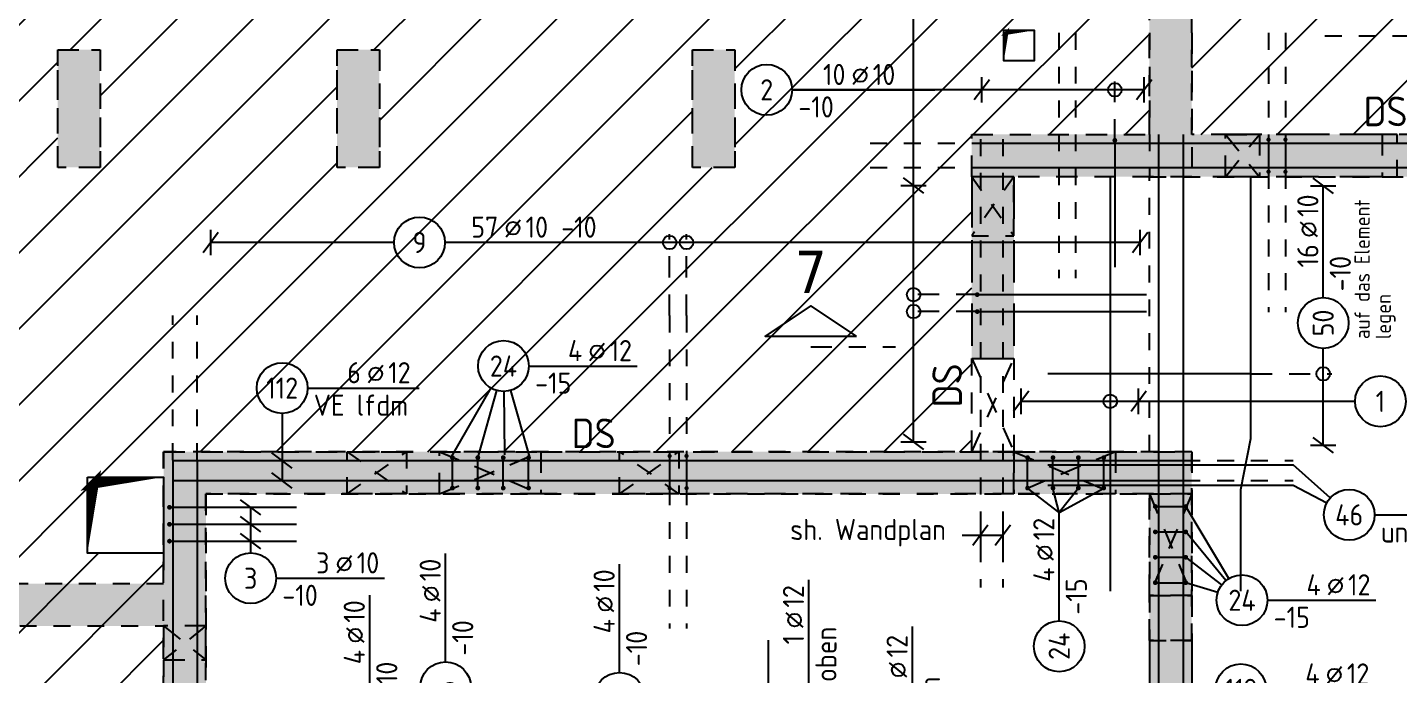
# Model space of a CAD drawing. Extents: x -19 to 96, y 0 to 49.
# Drawn here: x 36.05 to 44.15, y 26.97 to 30.79 of the extents above; entities that cross this region are included whole.
import ezdxf
from ezdxf.enums import TextEntityAlignment as Align

# ---------------------------------------------------------------- set-up
doc = ezdxf.new("R2010")
doc.units = 0
doc.header["$LTSCALE"] = 0.5
for name, pattern in [('AUSGEZOGEN', [1000.01, 1000, 0.01]), ('DASHED', [0.75, 0.5, -0.25]), ('DOT', [0.175, 0.05, -0.125]), ('HIDDEN', [0.375, 0.25, -0.125]), ('HIDDEN2', [0.187, 0.125, -0.062]), ('PUNKT', [0.175, 0.05, -0.125]), ('STRICHPUNKT2', [0.55, 0.25, -0.125, 0.05, -0.125]), ('VERDECKT', [0.375, 0.25, -0.125])]:
    doc.linetypes.add(name, pattern=pattern)
for name, color, linetype in [('BZ', 7, 'Continuous'), ('DD', 7, 'Continuous'), ('DRUEBER', 7, 'Continuous'), ('EG', 7, 'Continuous'), ('grau_hell', 7, 'Continuous'), ('grau_mittel', 7, 'Continuous'), ('HILFE', 7, 'Continuous'), ('RND', 7, 'Continuous'), ('SCHATTEN', 7, 'Continuous'), ('SCHNITTE', 7, 'Continuous'), ('SCHRAFF', 7, 'Continuous'), ('TEXT', 7, 'Continuous'), ('VERDECKT', 7, 'Continuous'), ('WD', 7, 'Continuous')]:
    doc.layers.add(name, color=color, linetype=linetype)
doc.layers.add('NOPLOT', color=7, linetype='Continuous', plot=False)
doc.styles.add('helv', font='tahoma.ttf')
doc.styles.add('txt', font='isocp.shx')
pattern_1 = [(0, (-68.37773, 378.069226), (0.025, 0.05), [0, -0.05])]
pattern_2 = [(45, (0.70277, 0), (-0.2245064, 0.2245064), [])]

# ---------------------------------------------------------------- blocks, each defined once
blk = doc.blocks.new('RND_LEI')
at = {"layer": 'RND', "color": 7, "linetype": 'Continuous'}
blk.add_line((1.022, 0.066), (1.19, 0.27), dxfattribs=at)
for centre, radius in [((0, 0), 0.3), ((1.106, 0.168), 0.075)]:
    blk.add_circle(centre, radius, dxfattribs=at)
at = {"layer": 'RND', "color": 7, "linetype": 'Continuous', "style": 'txt'}
blk.add_attdef('ANZ', text='', height=0.25, dxfattribs=at).set_placement((0.931, 0.057), align=Align.RIGHT)
for tag, p in [('DUM', (1.253, 0.057)), ('ABSTD', (1.674, 0.057)), ('POSTXT', (0.374, -0.327))]:
    blk.add_attdef(tag, p, '', height=0.25, dxfattribs=at)
blk.add_attdef('POSL', text='', height=0.25, dxfattribs=at).set_placement((0, 0), align=Align.MIDDLE)
blk = doc.blocks.new('lei_gre')
at = {"layer": 'RND', "color": 7, "linetype": 'Continuous'}
for p, q in [((-0.09, -0.12), (0.09, 0.12)), ((0, 0.15), (0, -0.15))]:
    blk.add_line(p, q, dxfattribs=at)
blk = doc.blocks.new('SCHN-1')
at = {"layer": 'SCHNITTE', "color": 5, "linetype": 'Continuous'}
blk.add_lwpolyline([(0.54, 0.125), (0, 0.485), (-0.54, 0.125)], close=True, dxfattribs=at)
at = {"layer": 'SCHNITTE', "color": 6, "linetype": 'Continuous', "style": 'helv'}
blk.add_attdef('SCHN-1', text='', height=0.5, dxfattribs=at).set_placement((0, 0.635), align=Align.CENTER)

msp = doc.modelspace()

# ---------------------------------------------------------------- hatches: boundary and pattern name
at = {"layer": 'grau_hell', "linetype": 'AUSGEZOGEN'}
h = msp.add_hatch(dxfattribs=at)
h.set_pattern_fill('ANSI31', color=9, scale=0.1, style=0, double=1)
h.set_pattern_definition(pattern_2)
h.paths.add_polyline_path([(18.0072, 31.697), (18.0072, 37.8627), (16.6822, 37.8627), (16.6822, 36.6227), (16.6822, 35.4877), (16.6822, 31.0327), (16.8722, 31.0327), (16.8722, 30.8527), (16.6822, 30.8527), (16.6822, 29.9127), (16.6822, 28.2877), (21.5772, 28.2877), (21.9772, 28.2877), (22.3322, 28.2877), (23.2172, 28.2877), (25.9822, 28.2877), (25.9822, 28.0377), (25.7322, 28.0377), (25.7322, 27.5077), (25.9822, 27.5077), (25.9822, 27.7577), (26.2322, 27.7577), (26.2322, 27.5077), (29.9697, 27.5077), (29.9697, 23.9127), (36.8572, 23.9127), (36.8572, 27.6877), (36.4072, 27.6877), (36.4072, 28.1377), (36.8572, 28.1377), (36.8572, 28.2877), (38.4872, 28.2877), (39.0872, 28.2877), (41.6322, 28.2877), (41.6322, 28.8377), (41.6322, 29.9127), (41.6322, 30.1627), (42.6822, 30.1627), (42.6822, 35.4877), (42.6822, 36.6227), (42.6822, 37.8627), (41.3822, 37.8627), (41.3822, 31.697)])
h.paths.add_polyline_path([(25.2322, 30.6627), (25.2322, 29.9677), (24.9822, 29.9677), (24.9822, 30.6627)], flags=16)
h.paths.add_polyline_path([(26.6322, 30.6627), (26.8822, 30.6627), (26.8822, 30.4627), (27.0822, 30.4627), (27.0822, 30.2627), (26.8822, 30.2627), (26.8822, 29.9677), (26.6322, 29.9677)], flags=16)
h.paths.add_polyline_path([(24.3172, 31.0327), (24.3172, 30.8527), (24.1372, 30.8527), (24.1372, 31.0327)], flags=16)
h.paths.add_polyline_path([(23.9772, 31.0327), (23.9772, 30.8527), (23.7972, 30.8527), (23.7972, 31.0327)], flags=16)
h.paths.add_polyline_path([(23.1322, 30.6627), (23.1322, 29.9677), (22.8822, 29.9677), (22.8822, 30.6627)], flags=16)
h.paths.add_polyline_path([(28.7322, 30.6627), (28.9822, 30.6627), (28.9822, 29.9677), (28.7322, 29.9677)], flags=16)
h.paths.add_polyline_path([(28.6872, 28.1377), (29.1872, 28.1377), (29.1872, 27.6777), (28.6872, 27.6777)], flags=16)
h.paths.add_polyline_path([(21.4822, 30.6627), (21.4822, 29.9677), (21.2322, 29.9677), (21.2322, 30.6627)], flags=16)
h.paths.add_polyline_path([(30.3822, 30.6627), (30.6322, 30.6627), (30.6322, 30.4627), (30.8322, 30.4627), (30.8322, 30.2627), (30.6322, 30.2627), (30.6322, 29.9677), (30.3822, 29.9677)], flags=16)
h.paths.add_polyline_path([(29.5272, 28.1377), (29.9472, 28.1377), (29.9472, 27.7177), (29.5272, 27.7177)], flags=16)
h.paths.add_polyline_path([(31.2922, 31.0327), (31.4722, 31.0327), (31.4722, 30.8527), (31.2922, 30.8527)], flags=16)
h.paths.add_polyline_path([(31.6372, 31.0327), (31.8172, 31.0327), (31.8172, 30.8527), (31.6372, 30.8527)], flags=16)
h.paths.add_polyline_path([(19.3822, 30.6627), (19.3822, 29.9677), (19.1322, 29.9677), (19.1322, 30.6627)], flags=16)
h.paths.add_polyline_path([(32.4822, 30.6627), (32.7322, 30.6627), (32.7322, 29.9677), (32.4822, 29.9677)], flags=16)
h.paths.add_polyline_path([(32.5072, 28.1377), (33.0072, 28.1377), (33.0072, 27.6377), (32.5072, 27.6377)], flags=16)
h.paths.add_polyline_path([(17.5416, 30.7777), (17.5416, 30.5977), (17.3616, 30.5977), (17.3616, 30.7777)], flags=16)
h.paths.add_polyline_path([(34.1322, 30.6627), (34.3822, 30.6627), (34.3822, 29.9677), (34.1322, 29.9677)], flags=16)
h.paths.add_polyline_path([(33.9122, 28.0777), (34.2122, 28.0777), (34.2122, 27.7777), (33.9122, 27.7777)], flags=16)
h.paths.add_polyline_path([(36.2322, 30.6627), (36.4822, 30.6627), (36.4822, 29.9677), (36.2322, 29.9677)], flags=16)
h.paths.add_polyline_path([(37.8822, 30.6627), (38.1322, 30.6627), (38.1322, 29.9677), (37.8822, 29.9677)], flags=16)
h.paths.add_polyline_path([(38.7972, 31.0327), (38.9772, 31.0327), (38.9772, 30.8527), (38.7972, 30.8527)], flags=16)
h.paths.add_polyline_path([(39.1372, 31.0327), (39.3172, 31.0327), (39.3172, 30.8527), (39.1372, 30.8527)], flags=16)
h.paths.add_polyline_path([(39.9822, 30.6627), (40.2322, 30.6627), (40.2322, 29.9677), (39.9822, 29.9677)], flags=16)
h.paths.add_polyline_path([(41.8216, 30.7777), (42.0016, 30.7777), (42.0016, 30.5977), (41.8216, 30.5977)], flags=16)
at = {"layer": 'grau_hell', "linetype": 'HIDDEN'}
h = msp.add_hatch(dxfattribs=at)
h.set_pattern_fill('ANSI31', color=9, scale=0.1, style=0, double=1)
h.set_pattern_definition(pattern_2)
h.paths.add_polyline_path([(44.6322, 33.9777), (44.6322, 35.3377), (45.1822, 35.3377), (45.1822, 36.9327), (44.8322, 36.9327), (44.8322, 37.6327), (45.1822, 37.6327), (45.1822, 37.8627), (42.9322, 37.8627), (42.9322, 30.1627), (44.1472, 30.1627), (45.1822, 30.1627), (45.1822, 31.0227), (44.9322, 31.0227), (44.9322, 33.2727), (45.1822, 33.2727), (45.1822, 33.9777)])
at = {"layer": 'grau_mittel'}
for points in [[(45.4322, 29.9127), (45.4322, 33.6727), (45.4322, 37.8627), (48.9072, 37.8627), (48.9072, 33.6727), (48.9072, 33.1627), (49.2072, 33.1627), (49.2072, 33.1627), (49.2072, 38.1627), (42.6822, 38.1627), (42.6822, 36.6227), (42.9322, 36.6227), (42.9322, 37.8627), (45.1822, 37.8627), (45.1822, 30.1627), (44.0572, 30.1627), (44.0572, 29.9127)], [(42.6822, 30.1627), (41.6322, 30.1627), (41.6322, 29.9127), (42.9322, 29.9127), (42.9322, 35.4877), (42.6822, 35.4877)], [(37.1072, 25.8877), (37.2572, 25.8877), (37.2572, 26.1377), (37.1072, 26.1377), (37.1072, 28.0377), (38.4872, 28.0377), (38.4872, 28.2877), (36.8572, 28.2877), (36.8572, 23.9127), (25.7322, 23.9127), (24.7822, 23.9127), (24.7822, 28.0377), (25.7322, 28.0377), (25.9822, 28.0377), (25.9822, 28.2877), (23.2172, 28.2877), (23.2172, 28.0377), (23.3672, 28.0377), (23.3672, 26.8477), (20.5172, 26.8477), (20.5172, 28.0377), (21.5772, 28.0377), (21.5772, 28.2877), (13.9322, 28.2877), (13.9322, 23.6627), (14.3322, 23.6627), (14.3322, 23.9127), (14.1822, 23.9127), (14.1822, 28.0377), (20.2672, 28.0377), (20.2672, 23.9127), (20.1172, 23.9127), (20.1172, 23.6627), (20.6672, 23.6627), (20.6672, 23.9127), (20.5172, 23.9127), (20.5172, 26.5977), (23.6172, 26.5977), (23.6172, 28.0377), (24.5322, 28.0377), (24.5322, 23.9127), (23.6172, 23.9127), (21.6772, 23.9127), (21.6772, 23.6627), (37.2572, 23.6627), (37.2572, 23.9127), (37.1072, 23.9127)], [(42.9322, 27.4377), (42.6822, 27.4377), (42.6822, 27.1724), (42.9322, 27.1724)]]:
    msp.add_hatch(color=61, dxfattribs=at).paths.add_polyline_path(points)
h = msp.add_hatch(color=61, dxfattribs=at)
h.paths.add_polyline_path([(42.9322, 36.6227), (42.6822, 36.6227), (42.6822, 35.4877), (42.9322, 35.4877)])
h.paths.add_polyline_path([(44.0572, 29.9127), (44.0572, 30.1627), (42.9322, 30.1627), (42.9322, 29.9127)])
h.paths.add_polyline_path([(41.8822, 29.9127), (41.6322, 29.9127), (41.6322, 28.8377), (41.8822, 28.8377)])
h = msp.add_hatch(color=61, dxfattribs=at)
h.paths.add_polyline_path([(40.2322, 30.6627), (39.9822, 30.6627), (39.9822, 29.9677), (40.2322, 29.9677)])
h.paths.add_polyline_path([(37.8822, 29.9677), (38.1322, 29.9677), (38.1322, 30.6627), (37.8822, 30.6627)])
h.paths.add_polyline_path([(36.4822, 30.6627), (36.2322, 30.6627), (36.2322, 29.9677), (36.4822, 29.9677)])
h.paths.add_polyline_path([(34.3822, 30.6627), (34.1322, 30.6627), (34.1322, 29.9677), (34.3822, 29.9677)])
h.paths.add_polyline_path([(32.7322, 30.6627), (32.4822, 30.6627), (32.4822, 29.9677), (32.7322, 29.9677)])
h.paths.add_polyline_path([(28.9822, 30.6627), (28.7322, 30.6627), (28.7322, 29.9677), (28.9822, 29.9677)])
h.paths.add_polyline_path([(26.8822, 30.6627), (26.6322, 30.6627), (26.6322, 29.9677), (26.8822, 29.9677)])
h = msp.add_hatch(color=61, dxfattribs=at)
h.paths.add_polyline_path([(42.9322, 28.0377), (42.9322, 28.2877), (42.4822, 28.2877), (42.4822, 28.0377)])
h.paths.add_polyline_path([(41.8822, 28.0377), (41.8822, 28.2877), (39.0872, 28.2877), (39.0872, 28.0377)])
h = msp.add_hatch(color=61, dxfattribs=at)
h.paths.add_polyline_path([(42.9322, 27.1724), (42.6822, 27.1724), (42.6822, 26.2874), (42.9322, 26.2874)])
h.paths.add_polyline_path([(42.9322, 25.4227), (42.6822, 25.4227), (42.6822, 24.3727), (42.9322, 24.3727)])
at = {"layer": 'SCHRAFF', "linetype": 'AUSGEZOGEN'}
h = msp.add_hatch(dxfattribs=at)
h.set_pattern_fill('DOTS', scale=0.8, double=1)
h.set_pattern_definition(pattern_1)
h.paths.add_polyline_path([(49.2072, 38.1627), (42.6822, 38.1627), (42.6822, 29.9127), (44.1472, 29.9127), (44.1472, 30.1627), (42.9322, 30.1627), (42.9322, 37.8627), (45.1822, 37.8627), (45.1822, 30.1627), (45.0322, 30.1627), (45.0322, 29.9127), (45.4322, 29.9127), (45.4322, 37.8627), (48.9072, 37.8627), (48.9072, 33.1627), (49.2072, 33.1627)])
h = msp.add_hatch(dxfattribs=at)
h.set_pattern_fill('DOTS', scale=0.8, double=1)
h.set_pattern_definition(pattern_1)
h.paths.add_polyline_path([(32.7322, 30.6627), (32.4822, 30.6627), (32.4822, 29.9677), (32.7322, 29.9677)])
h.paths.add_polyline_path([(34.3822, 30.6627), (34.1322, 30.6627), (34.1322, 29.9677), (34.3822, 29.9677)])
h.paths.add_polyline_path([(36.4822, 30.6627), (36.2322, 30.6627), (36.2322, 29.9677), (36.4822, 29.9677)])
h.paths.add_polyline_path([(38.1322, 30.6627), (37.8822, 30.6627), (37.8822, 29.9677), (38.1322, 29.9677)])
h.paths.add_polyline_path([(40.2322, 30.6627), (39.9822, 30.6627), (39.9822, 29.9677), (40.2322, 29.9677)])
h = msp.add_hatch(dxfattribs=at)
h.set_pattern_fill('DOTS', scale=0.8, double=1)
h.set_pattern_definition(pattern_1)
h.paths.add_polyline_path([(37.1072, 28.0377), (42.6822, 28.0377), (42.6822, 27.1724), (42.9322, 27.1724), (42.9322, 28.2877), (36.8572, 28.2877), (36.8572, 27.5077), (35.8072, 27.5077), (35.8072, 27.2577), (36.8572, 27.2577), (36.8572, 23.9127), (35.6122, 23.9127), (35.6122, 23.6627), (37.2572, 23.6627), (37.2572, 23.9127), (37.1072, 23.9127), (37.1072, 25.8877), (37.2572, 25.8877), (37.2572, 26.1377), (37.1072, 26.1377)])

# ---------------------------------------------------------------- linework, layer by layer
at = {"layer": 'BZ', "color": 102, "linetype": 'PUNKT'}
for p, q in [((41.6322, 29.9127), (41.8822, 29.5627)), ((41.8822, 29.9127), (41.6322, 29.5627)), ((37.9422, 28.2877), (38.2922, 28.0377)), ((37.9422, 28.0377), (38.2922, 28.2877)), ((39.5522, 28.0377), (39.9022, 28.2877)), ((39.9022, 28.0377), (39.5522, 28.2877))]:
    msp.add_line(p, q, dxfattribs=at)
for points in [[(41.6322, 29.5627), (41.8822, 29.5627), (41.8822, 29.9127), (41.6322, 29.9127)], [(37.9422, 28.2877), (38.2922, 28.2877), (38.2922, 28.0377), (37.9422, 28.0377)], [(39.5522, 28.2877), (39.9022, 28.2877), (39.9022, 28.0377), (39.5522, 28.0377)]]:
    msp.add_lwpolyline(points, close=True, dxfattribs=at)
at = {"layer": 'DD', "color": 7, "linetype": 'AUSGEZOGEN'}
for points in [[(41.8216, 30.7777), (42.0016, 30.7777), (42.0016, 30.5977), (41.8216, 30.5977)], [(36.4072, 28.1377), (36.8572, 28.1377), (36.8572, 27.6877), (36.4072, 27.6877)]]:
    msp.add_lwpolyline(points, close=True, dxfattribs=at)
at = {"layer": 'DRUEBER', "color": 7, "linetype": 'PUNKT'}
msp.add_line((42.6822, 28.2877), (42.6822, 29.9127), dxfattribs=at)
at = {"layer": 'EG', "color": 0, "linetype": 'DOT', "lineweight": -2}
for p, q in [((42.6822, 38.1627), (42.6822, 29.9127)), ((42.9322, 30.1627), (42.9322, 37.8627)), ((44.1472, 30.1627), (42.9322, 30.1627)), ((44.1472, 29.9127), (44.1472, 30.1627)), ((42.6822, 29.9127), (44.1472, 29.9127)), ((36.8572, 28.2877), (36.8572, 27.5077)), ((42.9322, 28.2877), (36.8572, 28.2877)), ((42.9322, 27.1724), (42.9322, 28.2877)), ((37.1072, 26.1377), (37.1072, 28.0377)), ((37.1072, 28.0377), (42.6822, 28.0377)), ((42.6822, 28.0377), (42.6822, 27.1724)), ((36.8572, 27.5077), (35.8072, 27.5077)), ((35.8072, 27.2577), (36.8572, 27.2577)), ((36.8572, 27.2577), (36.8572, 23.9127)), ((42.6822, 27.1724), (42.9322, 27.1724))]:
    msp.add_line(p, q, dxfattribs=at)
for points in [[(36.2322, 30.6627), (36.4822, 30.6627), (36.4822, 29.9677), (36.2322, 29.9677)], [(37.8822, 30.6627), (38.1322, 30.6627), (38.1322, 29.9677), (37.8822, 29.9677)], [(39.9822, 30.6627), (40.2322, 30.6627), (40.2322, 29.9677), (39.9822, 29.9677)]]:
    msp.add_lwpolyline(points, close=True, dxfattribs=at)
at = {"layer": 'HILFE', "color": 102, "linetype": 'AUSGEZOGEN'}
msp.add_line((41.5763, 27.7946), (41.8165, 27.7946), dxfattribs=at)
at = {"layer": 'NOPLOT', "color": 191, "linetype": 'Continuous'}
msp.add_lwpolyline([(43.2799, 29.9127), (43.2799, 28.3627), (43.2199, 28.0627), (43.2199, 27.4627)], dxfattribs=at)
at = {"layer": 'RND', "color": 7, "linetype": 'AUSGEZOGEN'}
for p, q in [((41.2889, 29.8607), (41.2889, 30.8465)), ((41.6918, 30.4258), (40.5712, 30.4258)), ((40.5712, 30.4258), (41.4146, 30.4258)), ((42.6517, 30.4258), (41.6918, 30.4258)), ((41.2889, 28.3457), (41.2889, 29.8607)), ((43.7094, 29.1981), (43.7094, 29.858)), ((38.2197, 29.5236), (37.1358, 29.5236)), ((42.6275, 29.5236), (38.5197, 29.5236)), ((43.7094, 28.3258), (43.7094, 28.8981)), ((39.0156, 28.7939), (39.6556, 28.7939)), ((37.7079, 28.6634), (38.3679, 28.6634)), ((42.6188, 28.5851), (41.925, 28.5851)), ((43.8974, 28.5851), (42.6188, 28.5851)), ((42.1494, 27.2877), (42.1494, 27.9277)), ((44.0129, 27.9145), (44.6529, 27.9145)), ((38.5238, 27.0455), (38.5238, 27.6855)), ((39.5513, 26.9829), (39.5513, 27.6229)), ((37.5221, 27.5398), (38.1621, 27.5398)), ((40.6701, 26.8899), (40.6701, 27.5299)), ((38.0752, 26.8004), (38.0752, 27.4404)), ((43.3795, 27.41), (44.0195, 27.41)), ((41.2824, 26.5955), (41.2824, 27.2555))]:
    msp.add_line(p, q, dxfattribs=at)
at = {"layer": 'RND', "color": 102, "linetype": 'VERDECKT'}
for p, q in [((42.4781, 30.1277), (42.4781, 30.4758)), ((39.8474, 29.0923), (39.8474, 29.5736)), ((39.9474, 29.0923), (39.9474, 29.5736)), ((41.665, 29.2157), (41.2389, 29.2157)), ((41.665, 29.1157), (41.2389, 29.1157)), ((43.2822, 28.7479), (43.7594, 28.7479))]:
    msp.add_line(p, q, dxfattribs=at)
at = {"layer": 'RND', "color": 1, "linetype": 'HIDDEN2'}
for p, q in [((41.0322, 30.111), (41.6822, 30.111)), ((41.0322, 29.9679), (41.6822, 29.9679)), ((36.9111, 28.2377), (36.9111, 29.0923)), ((37.0556, 28.2377), (37.0556, 29.0923)), ((42.8822, 28.2358), (43.5322, 28.2358)), ((42.8822, 28.1176), (43.5322, 28.1176))]:
    msp.add_line(p, q, dxfattribs=at)
at = {"layer": 'RND', "color": 102, "linetype": 'AUSGEZOGEN'}
for p, q in [((38.7906, 28.664), (38.5565, 28.2581)), ((38.8248, 28.6496), (38.7154, 28.2628)), ((38.8674, 28.6439), (38.8719, 28.2698)), ((38.9067, 28.6497), (39.0191, 28.2558)), ((37.5579, 28.5134), (37.5579, 28.1176)), ((43.7509, 28.0143), (43.5322, 28.2092)), ((42.1494, 27.9277), (41.9625, 28.0727)), ((42.1494, 27.9277), (42.1125, 28.0727)), ((42.1494, 27.9277), (42.4125, 28.0727)), ((42.2625, 28.0727), (42.1494, 27.9277)), ((43.5322, 28.0891), (43.7303, 27.9845)), ((37.3721, 27.6898), (37.3721, 27.9589)), ((43.1523, 27.5386), (42.8971, 27.9636)), ((43.1341, 27.5258), (42.8971, 27.8136)), ((43.1102, 27.501), (42.8971, 27.6636)), ((43.0863, 27.4546), (42.8971, 27.5136))]:
    msp.add_line(p, q, dxfattribs=at)
at = {"layer": 'RND', "color": 1, "linetype": 'DOT'}
for points in [[(43.386, 30.9618), (43.386, 30.1318)], [(43.486, 30.9618), (43.486, 30.1318)], [(45.2196, 30.7421), (43.6896, 30.7421)], [(43.386, 29.9416), (43.386, 29.1116)], [(43.486, 29.9416), (43.486, 29.1116)], [(39.8474, 29.0923), (39.8474, 28.2623)], [(39.9474, 29.0923), (39.9474, 28.2623)], [(39.8474, 28.0721), (39.8474, 27.2421)], [(39.9474, 28.0721), (39.9474, 27.2421)]]:
    msp.add_lwpolyline(points, dxfattribs=at)
at = {"layer": 'RND', "color": 1, "linetype": 'HIDDEN2'}
for points in [[(42.1465, 30.7627), (42.1465, 29.3127)], [(42.2465, 30.7627), (42.2465, 29.3127)], [(41.6835, 30.1347), (41.6835, 27.4847)], [(41.8165, 30.1347), (41.8165, 27.4847)]]:
    msp.add_lwpolyline(points, dxfattribs=at)
at = {"layer": 'RND', "color": 7, "linetype": 'AUSGEZOGEN'}
for points, const_width in [([(42.4711, 30.1277, -1), (42.4851, 30.1277, -1)], 0.014), ([(43.386, 30.138, 1), (43.386, 30.1255, 1)], 0.0125), ([(43.486, 30.138, 1), (43.486, 30.1255, 1)], 0.0125), ([(43.386, 29.9479, 1), (43.386, 29.9354, 1)], 0.0125), ([(43.486, 29.9479, 1), (43.486, 29.9354, 1)], 0.0125), ([(41.665, 29.2087, -1), (41.665, 29.2227, -1)], 0.014), ([(41.665, 29.1087, -1), (41.665, 29.1227, -1)], 0.014), ([(38.5571, 28.2526, -1), (38.5711, 28.2526, -1)], 0.014), ([(38.7071, 28.2526, -1), (38.7211, 28.2526, -1)], 0.014), ([(38.8571, 28.2526, -1), (38.8711, 28.2526, -1)], 0.014), ([(39.0071, 28.2526, -1), (39.0211, 28.2526, -1)], 0.014), ([(39.8474, 28.2685, 1), (39.8474, 28.256, 1)], 0.0125), ([(39.9474, 28.2685, 1), (39.9474, 28.256, 1)], 0.0125), ([(41.9555, 28.2526, -1), (41.9695, 28.2526, -1)], 0.014), ([(42.1055, 28.2526, -1), (42.1195, 28.2526, -1)], 0.014), ([(42.2555, 28.2526, -1), (42.2695, 28.2526, -1)], 0.014), ([(42.4055, 28.2526, -1), (42.4195, 28.2526, -1)], 0.014), ([(38.5571, 28.0727, -1), (38.5711, 28.0727, -1)], 0.014), ([(38.7071, 28.0727, -1), (38.7211, 28.0727, -1)], 0.014), ([(38.8571, 28.0727, -1), (38.8711, 28.0727, -1)], 0.014), ([(39.0071, 28.0727, -1), (39.0211, 28.0727, -1)], 0.014), ([(39.8474, 28.0784, 1), (39.8474, 28.0659, 1)], 0.0125), ([(39.9474, 28.0784, 1), (39.9474, 28.0659, 1)], 0.0125), ([(41.9555, 28.0727, -1), (41.9695, 28.0727, -1)], 0.014), ([(42.1055, 28.0727, -1), (42.1195, 28.0727, -1)], 0.014), ([(42.2555, 28.0727, -1), (42.2695, 28.0727, -1)], 0.014), ([(42.4055, 28.0727, -1), (42.4195, 28.0727, -1)], 0.014), ([(36.8922, 27.9519, -1), (36.8922, 27.9659, -1)], 0.014), ([(42.7172, 27.9706, -1), (42.7172, 27.9566, -1)], 0.014), ([(42.8971, 27.9706, -1), (42.8971, 27.9566, -1)], 0.014), ([(36.8922, 27.8519, -1), (36.8922, 27.8659, -1)], 0.014), ([(42.7172, 27.8206, -1), (42.7172, 27.8066, -1)], 0.014), ([(42.8971, 27.8206, -1), (42.8971, 27.8066, -1)], 0.014), ([(36.8922, 27.7519, -1), (36.8922, 27.7659, -1)], 0.014), ([(42.7172, 27.6706, -1), (42.7172, 27.6566, -1)], 0.014), ([(42.8971, 27.6706, -1), (42.8971, 27.6566, -1)], 0.014), ([(42.7172, 27.5206, -1), (42.7172, 27.5066, -1)], 0.014), ([(42.8971, 27.5206, -1), (42.8971, 27.5066, -1)], 0.014)]:
    msp.add_lwpolyline(points, format="xyb", close=True, dxfattribs=dict(at, const_width=const_width))
at = {"layer": 'RND', "color": 1, "linetype": 'AUSGEZOGEN'}
for points in [[(42.737, 30.1627), (42.737, 23.7127)], [(42.881, 30.1627), (42.881, 23.7127)], [(41.6822, 30.111), (45.4322, 30.111)], [(42.4781, 30.1277), (42.4781, 29.3777)], [(43.386, 30.1318), (43.386, 29.9416)], [(43.486, 30.1318), (43.486, 29.9416)], [(41.6822, 29.9679), (45.4322, 29.9679)], [(42.4509, 29.9127), (42.4509, 27.4627)], [(41.665, 29.2157), (42.665, 29.2157)], [(41.665, 29.1157), (42.665, 29.1157)], [(43.2822, 28.7479), (42.0822, 28.7479)], [(36.9072, 28.2358), (42.8822, 28.2358)], [(36.9111, 28.2377), (36.9111, 23.7127)], [(37.0556, 28.2377), (37.0556, 23.7127)], [(38.5641, 28.0727), (38.5641, 28.2526)], [(38.7141, 28.0727), (38.7141, 28.2526)], [(38.8641, 28.0727), (38.8641, 28.2526)], [(39.0141, 28.0727), (39.0141, 28.2526)], [(39.8474, 28.2623), (39.8474, 28.0721)], [(39.9474, 28.2623), (39.9474, 28.0721)], [(41.9625, 28.0727), (41.9625, 28.2526)], [(42.0822, 28.2092), (43.5322, 28.2092)], [(42.1125, 28.0727), (42.1125, 28.2526)], [(42.2625, 28.0727), (42.2625, 28.2526)], [(42.4125, 28.0727), (42.4125, 28.2526)], [(36.9072, 28.1176), (42.8822, 28.1176)], [(42.0822, 28.0891), (43.5322, 28.0891)], [(36.8922, 27.9589), (37.6422, 27.9589)], [(42.7172, 27.9636), (42.8971, 27.9636)], [(36.8922, 27.8589), (37.6422, 27.8589)], [(42.7172, 27.8136), (42.8971, 27.8136)], [(36.8922, 27.7589), (37.6422, 27.7589)], [(42.7172, 27.6636), (42.8971, 27.6636)], [(42.7172, 27.5136), (42.8971, 27.5136)], [(40.5811, 25.9244), (40.4311, 25.9244), (40.4311, 27.1744)]]:
    msp.add_lwpolyline(points, dxfattribs=at)
at = {"layer": 'RND', "color": 7, "linetype": 'AUSGEZOGEN'}
for centre in [(42.4781, 30.4258), (39.8474, 29.5236), (39.9474, 29.5236), (41.2889, 29.2157), (41.2889, 29.1157), (43.7094, 28.7479), (42.4509, 28.5851)]:
    msp.add_circle(centre, 0.04, dxfattribs=at)
at = {"layer": 'SCHATTEN', "color": 1, "linetype": 'AUSGEZOGEN'}
for points in [[(41.8222, 30.5977, 0, 0.0294, 0), (41.8368, 30.7765, 0, 0, 0), (41.8234, 30.7631, 0.0294, 0, 0), (42.0022, 30.7777, 0, 0, 0)], [(36.4072, 27.6877, 0, 0.0734, 0), (36.4438, 28.1347, 0, 0, 0), (36.4102, 28.1011, 0.0734, 0, 0), (36.8572, 28.1377, 0, 0, 0)]]:
    msp.add_lwpolyline(points, format="xyseb", dxfattribs=at)
at = {"layer": 'SCHNITTE', "color": 5, "linetype": 'STRICHPUNKT2'}
msp.add_line((40.6817, 28.9079), (41.1817, 28.9079), dxfattribs=at)
at = {"layer": 'VERDECKT', "color": 7, "linetype": 'VERDECKT', "lineweight": -2}
for p, q in [((42.6822, 30.1627), (42.6822, 35.4877)), ((42.9322, 35.4877), (42.9322, 29.9127)), ((36.2322, 30.6627), (36.4822, 30.6627)), ((36.2322, 29.9677), (36.2322, 30.6627)), ((36.4822, 30.6627), (36.4822, 29.9677)), ((37.8822, 30.6627), (38.1322, 30.6627)), ((37.8822, 29.9677), (37.8822, 30.6627)), ((38.1322, 30.6627), (38.1322, 29.9677)), ((39.9822, 30.6627), (40.2322, 30.6627)), ((39.9822, 29.9677), (39.9822, 30.6627)), ((40.2322, 30.6627), (40.2322, 29.9677)), ((41.6322, 29.9127), (41.6322, 30.1627)), ((41.6322, 30.1627), (42.6822, 30.1627)), ((45.1822, 30.1627), (44.0572, 30.1627)), ((44.0572, 30.1627), (44.0572, 29.9127)), ((36.4822, 29.9677), (36.2322, 29.9677)), ((38.1322, 29.9677), (37.8822, 29.9677)), ((40.2322, 29.9677), (39.9822, 29.9677)), ((42.9322, 29.9127), (41.6322, 29.9127)), ((44.0572, 29.9127), (45.4322, 29.9127)), ((36.8572, 23.9127), (36.8572, 28.2877)), ((36.8572, 28.2877), (38.4872, 28.2877)), ((39.0872, 28.2877), (41.8822, 28.2877)), ((42.4822, 28.2877), (42.9322, 28.2877)), ((42.9322, 28.2877), (42.9322, 28.0377)), ((38.4872, 28.0377), (37.1072, 28.0377)), ((37.1072, 28.0377), (37.1072, 26.1377)), ((41.8822, 28.0377), (39.0872, 28.0377)), ((42.9322, 28.0377), (42.4822, 28.0377)), ((42.6822, 27.1724), (42.6822, 27.4377)), ((42.9322, 27.4377), (42.9322, 27.1724)), ((42.9322, 27.1724), (42.6822, 27.1724))]:
    msp.add_line(p, q, dxfattribs=at)
at = {"layer": 'VERDECKT', "color": 7, "linetype": 'DASHED'}
for p, q in [((44.0572, 30.1627), (42.9322, 30.1627)), ((41.6322, 29.9127), (41.6322, 28.8377)), ((41.8822, 29.9127), (41.8822, 28.8377)), ((44.0572, 29.9127), (42.9322, 29.9127)), ((41.6322, 28.8377), (41.8822, 28.8377)), ((42.6822, 27.1724), (42.6822, 26.2874)), ((42.9322, 27.1724), (42.9322, 26.2874))]:
    msp.add_line(p, q, dxfattribs=at)
at = {"layer": 'VERDECKT', "color": 7, "linetype": 'HIDDEN'}
for p, q in [((38.4872, 28.0377), (38.4872, 28.2877)), ((39.0872, 28.2877), (39.0872, 28.0377)), ((41.8822, 28.2877), (41.8822, 28.0377)), ((42.4822, 28.2877), (42.4822, 28.0377)), ((42.6822, 27.4377), (42.9322, 27.4377))]:
    msp.add_line(p, q, dxfattribs=at)
at = {"layer": 'WD', "color": 102, "linetype": 'HIDDEN'}
for p, q in [((43.1322, 30.1627), (43.3321, 29.9127)), ((43.1322, 29.9127), (43.3321, 30.1627)), ((41.6322, 28.2877), (41.8822, 28.8377)), ((41.6322, 28.8377), (41.8822, 28.2877)), ((38.4872, 28.2877), (39.0872, 28.0377)), ((38.4872, 28.0377), (39.0872, 28.2877)), ((41.8822, 28.2877), (42.4822, 28.0377)), ((42.4822, 28.2877), (41.8822, 28.0377)), ((42.6822, 28.0377), (42.9322, 27.4377)), ((42.9322, 28.0377), (42.6822, 27.4377)), ((36.8572, 27.2577), (37.1072, 27.0577)), ((37.1072, 27.2577), (36.8572, 27.0577))]:
    msp.add_line(p, q, dxfattribs=at)
for points in [[(43.1322, 30.1627), (43.3321, 30.1627), (43.3321, 29.9127), (43.1322, 29.9127)], [(41.6322, 28.8377), (41.8822, 28.8377), (41.8822, 28.2877), (41.6322, 28.2877)], [(38.4872, 28.2877), (39.0872, 28.2877), (39.0872, 28.0377), (38.4872, 28.0377)], [(41.8822, 28.2877), (42.4822, 28.2877), (42.4822, 28.0377), (41.8822, 28.0377)], [(42.6822, 28.0377), (42.9322, 28.0377), (42.9322, 27.4377), (42.6822, 27.4377)], [(36.8572, 27.0577), (37.1072, 27.0577), (37.1072, 27.2577), (36.8572, 27.2577)]]:
    msp.add_lwpolyline(points, close=True, dxfattribs=at)

# ---------------------------------------------------------------- block references
at = {"layer": 'RND', "color": 7, "linetype": 'AUSGEZOGEN', "xscale": 0.5, "yscale": 0.5, "zscale": 0.5}
for p, values in [((40.4212, 30.4258), {'POSL': '2', 'DUM': '10', 'ANZ': '10', 'POSTXT': '-10'}), ((38.3697, 29.5236), {'POSL': '9', 'DUM': '10', 'ANZ': '57', 'ABSTD': '-10'}), ((38.8656, 28.7939), {'POSL': '24', 'DUM': '12', 'ANZ': '4', 'POSTXT': '-15'}), ((37.5579, 28.6634), {'POSL': '112', 'DUM': '12', 'ANZ': '6', 'POSTXT': 'VE lfdm'}), ((44.0474, 28.5851), {'POSL': '1', 'DUM': '10', 'ANZ': '8', 'ABSTD': '-10', 'POSTXT': '2.Lage'}), ((43.8629, 27.9145), {'POSL': '46', 'DUM': '12', 'ANZ': '2', 'POSTXT': 'unten'}), ((37.3721, 27.5398), {'POSL': '3', 'DUM': '10', 'ANZ': '3', 'POSTXT': '-10'}), ((43.2295, 27.41), {'POSL': '24', 'DUM': '12', 'ANZ': '4', 'POSTXT': '-15'}), ((43.2225, 26.8832), {'POSL': '112', 'DUM': '12', 'ANZ': '4', 'POSTXT': 'VE lfdm'})]:
    msp.add_blockref('RND_LEI', p, dxfattribs=at).add_auto_attribs(values)
for p, rotation in [((41.6918, 30.4258), 180), ((42.6517, 30.4258), 180), ((41.2889, 29.8607), 90), ((43.7094, 29.858), 90), ((37.1358, 29.5236), 180), ((42.6275, 29.5236), 180), ((41.925, 28.5851), 180), ((42.6188, 28.5851), 180), ((41.2889, 28.3457), 90), ((43.7094, 28.3258), 90), ((37.5579, 28.2358), 90), ((37.5579, 28.1176), 90), ((37.3721, 27.9589), 90), ((37.3721, 27.8589), 90), ((37.3721, 27.7589), 90)]:
    msp.add_blockref('lei_gre', p, dxfattribs=dict(at, rotation=rotation))
at = {"layer": 'RND', "color": 7, "linetype": 'AUSGEZOGEN', "xscale": 0.5, "yscale": 0.5, "zscale": 0.5, "rotation": 90}
for p, values in [((43.7094, 29.0481), {'POSL': '50', 'DUM': '10', 'ANZ': '16', 'POSTXT': '-10'}), ((42.1494, 27.1377), {'POSL': '24', 'DUM': '12', 'ANZ': '4', 'POSTXT': '-15'}), ((38.5238, 26.8955), {'POSL': '6', 'DUM': '10', 'ANZ': '4', 'POSTXT': '-10'}), ((39.5513, 26.8329), {'POSL': '16', 'DUM': '10', 'ANZ': '4', 'POSTXT': '-10'}), ((40.6701, 26.7399), {'POSL': '22', 'DUM': '12', 'ANZ': '1', 'POSTXT': 'oben'}), ((38.0752, 26.6504), {'POSL': '16', 'DUM': '10', 'ANZ': '4', 'POSTXT': '-10'}), ((41.2824, 26.4455), {'POSL': '112', 'DUM': '12', 'ANZ': '1', 'POSTXT': 'oben'})]:
    msp.add_blockref('RND_LEI', p, dxfattribs=at).add_auto_attribs(values)
at = {"layer": 'RND', "color": 7, "linetype": 'AUSGEZOGEN', "xscale": 0.5, "yscale": 0.5, "zscale": 0.5}
for p in [(41.6835, 27.7946), (41.8165, 27.7946)]:
    msp.add_blockref('lei_gre', p, dxfattribs=at)
at = {"layer": 'SCHNITTE', "color": 5, "linetype": 'STRICHPUNKT2', "xscale": 0.5, "yscale": 0.5, "zscale": 0.5}
msp.add_blockref('SCHN-1', (40.6817, 28.9079), dxfattribs=at).add_auto_attribs({'SCHN-1': '7'})

# ---------------------------------------------------------------- texts
at = {"layer": 'TEXT', "color": 1, "linetype": 'AUSGEZOGEN', "style": 'txt'}
for rotation, p in [(0, (43.9477, 30.2111)), (90, (41.5748, 28.5494)), (0, (39.2687, 28.3085))]:
    msp.add_text('DS', height=0.175, rotation=rotation, dxfattribs=at).set_placement(p)
at = {"layer": 'TEXT', "color": 102, "linetype": 'AUSGEZOGEN', "style": 'txt'}
for s, p in [('auf das Element', (43.9844, 28.9529)), ('legen', (44.1096, 28.9529))]:
    msp.add_text(s, height=0.09, rotation=90, dxfattribs=at).set_placement(p)
at = {"layer": 'TEXT', "color": 7, "linetype": 'AUSGEZOGEN', "style": 'txt'}
msp.add_text('sh. Wandplan', height=0.125, dxfattribs=at).set_placement((40.56, 27.7655))

doc.saveas('drawing.dxf')
